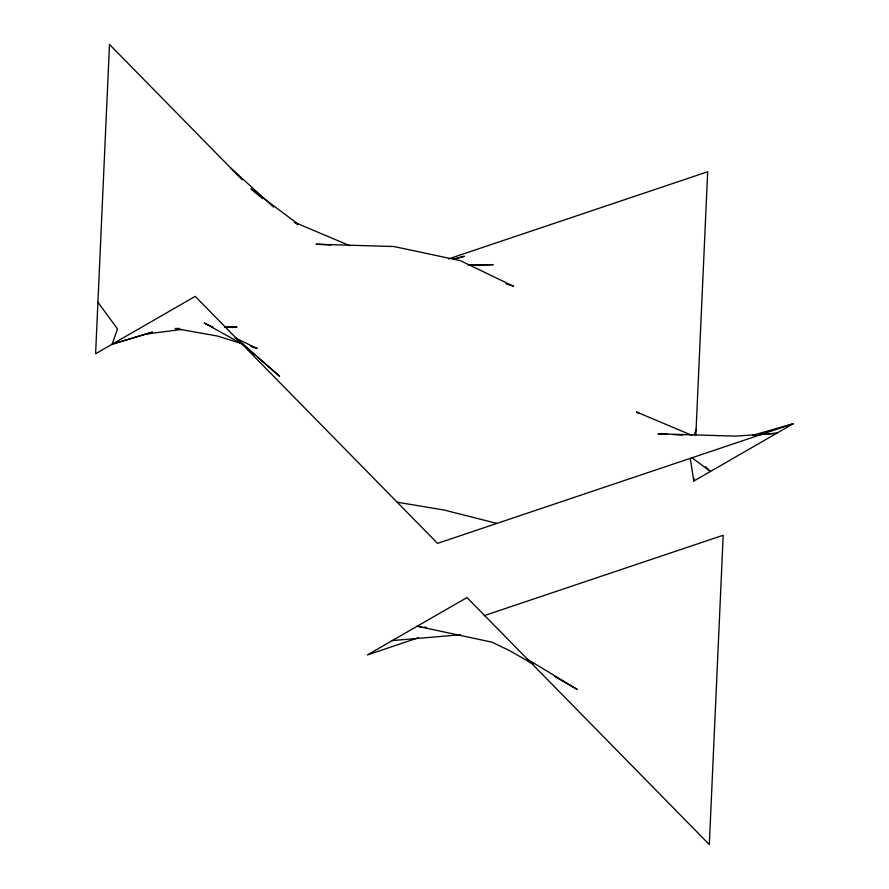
<?xml version="1.0" encoding="UTF-8"?>
<svg xmlns="http://www.w3.org/2000/svg" width="889" height="889" viewBox="0 0 889 889"><rect width="100%" height="100%" fill="white"/><g stroke="black" fill="none" stroke-linecap="round" stroke-linejoin="round"><path stroke-width="1.33" d="M756.583 434.965L752.55 435.31L793.399 423.664L693.787 481.06L693.909 478.349M695.854 434.932L707.677 171.755L448.523 258.921M694.342 434.765L696.098 429.509M112.203 344.187L152.297 332.153L112.203 344.187L117.47 328.874L97.912 302.204M793.399 423.664L437.555 543.368L195.213 296.359L95.601 353.755L109.491 44.45L242.197 179.711M418.563 637.713L367.357 654.937L466.981 597.552L709.311 844.55L723.202 535.245L484.216 615.633M453.69 259.321L464.325 256.288L453.568 258.977M146.207 334.075L181.689 329.419M759.284 434.732L776.797 433.232L764.54 434.099M392.26 640.591L460.48 634.757M756.361 434.688L735.936 436.132L658.016 433.821L667.595 434.288M759.095 434.488L761.817 434.299M468.503 265.278L493.217 264.644L468.259 265.222M179.322 328.419L175.211 328.53L217.405 336.02L243.13 344.087M224.639 327.263L236.985 326.941L224.506 327.23M331.119 244.953L316.062 244.208L393.971 246.531L460.435 260.677L513.509 286.236L505.785 283.802M673.073 434.554L682.663 435.032M421.23 626.767L417.163 626.245L491.939 642.158L509.753 650.726L533.5 664.35M423.942 627.123L426.664 627.467M397.161 502.196L444.222 510.053L496.862 523.41M250.842 346.51L257.277 348.532L235.063 337.831M349.877 245.708L294.503 222.35L297.882 224.728M691.831 435.321L636.468 411.951L638.713 413.541M212.849 327.141L204.214 322.974L242.208 344.043L254.665 354.8M554.869 676.618L577.428 689.564L527.555 659.294M691.998 457.746L710.389 471.492L705.544 466.725M298.304 224.239L250.987 188.879L262.655 198.692M257.788 357.478L279.591 376.291L235.607 337.531M230.662 167.954L273.701 207.137M690.297 458.48L693.787 481.06"/></g></svg>
